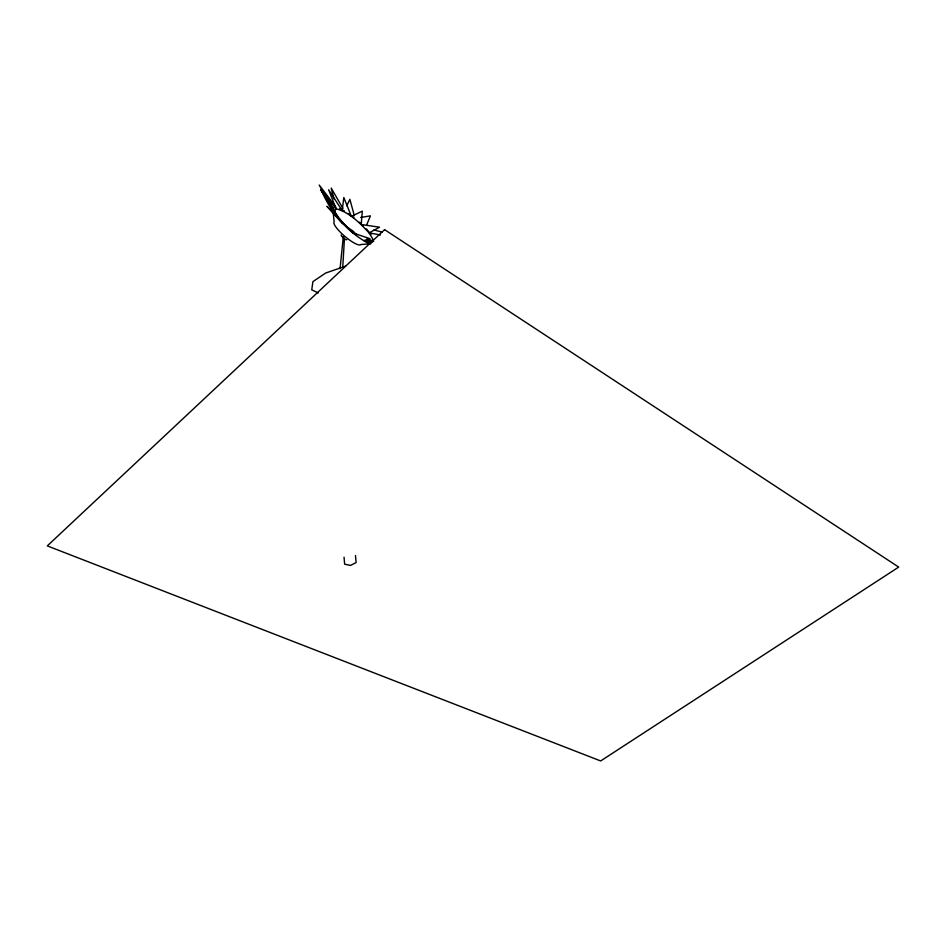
<?xml version="1.0" encoding="UTF-8"?>
<svg xmlns="http://www.w3.org/2000/svg" width="946" height="946" viewBox="0 0 946 946"><rect width="100%" height="100%" fill="white"/><g stroke="black" fill="none" stroke-linecap="round" stroke-linejoin="round"><path stroke-width="1.42" d="M342.771 266.796L344.427 238.841M340.063 268.735L343.28 236.855L343.93 237.6M366.563 225.16L370.418 215.854L360.639 217.497M346.792 205.743L349.89 199.334L354.324 215.7M345.609 266.122L325.661 273.039L312.913 281.636L311.742 289.843L318.294 292.953M335.996 207.115L332.365 208.25L321.037 189.354C330.603 212.803 347.584 232.61 370.17 244.269M369.378 243.891L360.828 244.506A17.513 4.08 40.4 0 1 344.876 236.394A17.513 4.08 40.4 0 1 334.127 221.849L332.755 207.481M371.116 243.536L365.984 240.733L373.575 241.514M380.398 234.939L369.106 232.917C359.823 223.008 349.547 212.306 336.019 208.759L320.907 190.17C331.277 205.696 339.401 223.422 355.507 234.04M373.847 229.961L382.208 232.113M365.984 240.733L371.967 242.342L373.067 239.444L369.106 232.917L379.559 227.194L361.206 224.509L362.33 211.124L351.392 216.386L343.824 197.489L342.192 210.615L328.664 189.756L336.019 208.759L334.577 211.396L326.24 196.874L338.396 217.923L334.872 214.115L346.496 226.579L353.213 231.262L356.642 234.963M367.036 238.782L373.54 241.171M369.78 243.11L363.903 240.591L369.945 238.676L352.846 232.905L345.361 225.195L342.038 223.161L326.949 206.299L334.529 214.103L330.284 204.584M339.555 208.723L344.309 210.863M347.892 213.382L353.863 217.58M359.22 222.18L363.382 225.94M366.398 228.92L371.033 234.431M335.109 205.956L319.204 185.049L328.901 202.148M342.854 208.333L331.206 188.041L333.938 198.944M355.471 555.527L356.122 562.527L350.564 565.412L344.651 564.206L344.048 557.182M346.768 239.681A3.63 0.863 40.4 0 1 343.457 238.002A3.63 0.863 40.4 0 1 341.234 234.986M384.596 229.665L47.3 545.889L600.663 760.951L898.7 567.092L384.596 229.665"/></g></svg>
